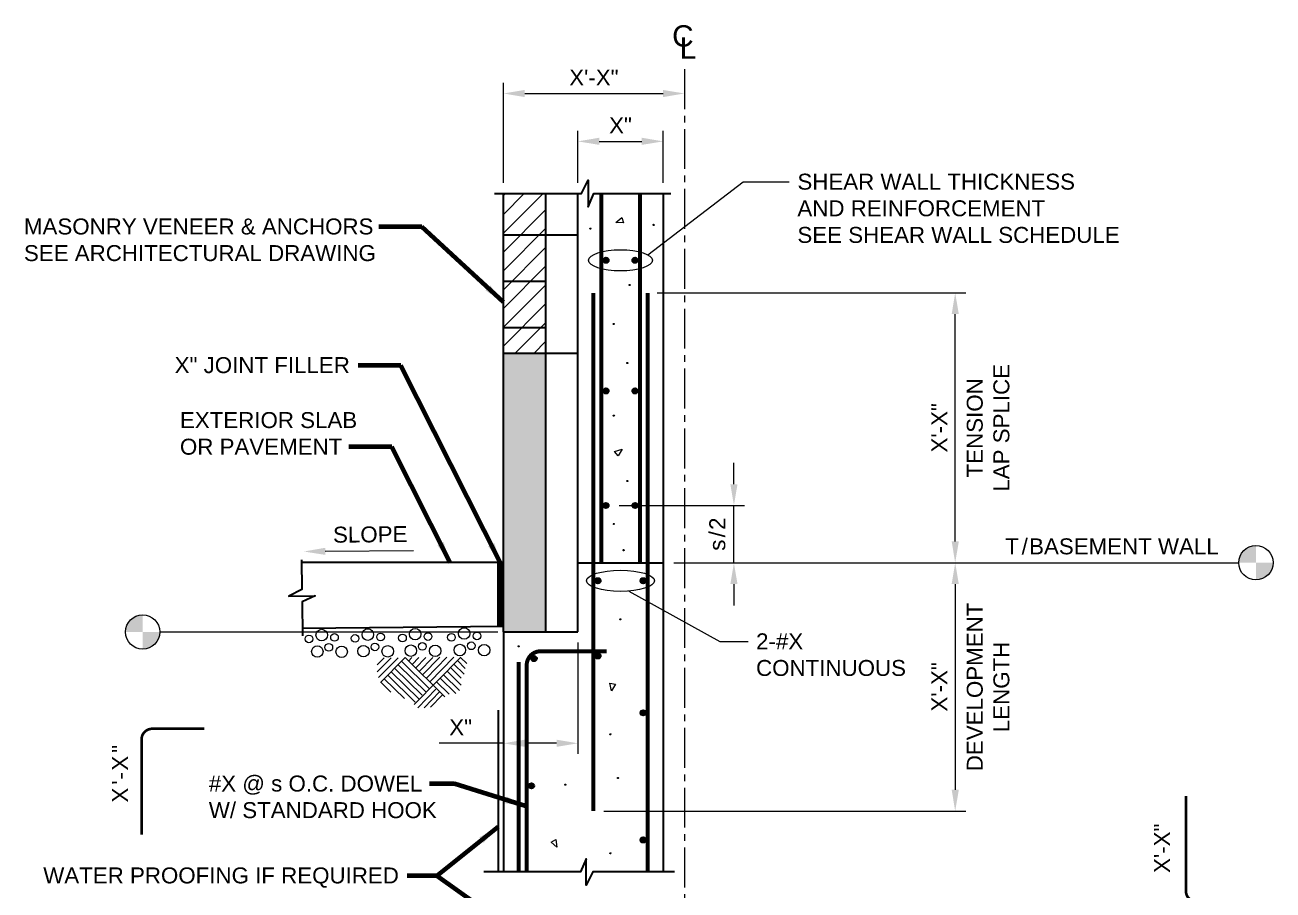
# Model space of a CAD drawing. Header units: inches. Extents: x -1659 to -1524, y 1382 to 1546.
# Drawn here: x -1649.9 to -1532.7, y 1464.3 to 1545.5 of the extents above; entities that cross this region are included whole.
import ezdxf

# ---------------------------------------------------------------- set-up
doc = ezdxf.new("R2010")
doc.units = ezdxf.units.IN
doc.header["$LTSCALE"] = 5
doc.header["$MEASUREMENT"] = 0
for name, pattern in [('CENTER', [2, 1.25, -0.25, 0.25, -0.25]), ('CENTER2', [1.125, 0.75, -0.125, 0.125, -0.125]), ('HIDDEN', [0.375, 0.25, -0.125])]:
    doc.linetypes.add(name, pattern=pattern)
for name, color, linetype, lineweight in [('S-ANNO-DIMS', 1, 'Continuous', 20), ('S-ANNO-TEXT', 7, 'Continuous', 20), ('S-DETL', 3, 'Continuous', 30), ('S-DETL-PATT', 7, 'Continuous', 15), ('S-GRID', 9, 'CENTER', 20)]:
    doc.layers.add(name, color=color, linetype=linetype, lineweight=lineweight)
doc.styles.add('Romans', font='arial.ttf')
doc.dimstyles.get("Standard").update_dxf_attribs({"dimtxt": 0.18, "dimasz": 0.18, "dimexe": 0.18, "dimexo": 0.0625, "dimgap": 0.09, "dimtad": 0, "dimtih": 1, "dimtoh": 1, "dimdec": 4, "dimzin": 0, "dimdsep": 46, "dimtxsty": 'Standard', "dimcen": 0.09, "dimadec": 0, "dimazin": 0, "dimtfac": 1, "dimtdec": 4, "dimtofl": 0, "dimtmove": 0, "dimatfit": 3, "dimfxl": 1, "dimtolj": 1, "dimtzin": 0, "dimarcsym": 0})

# ---------------------------------------------------------------- blocks, each defined once
blk = doc.blocks.new('*D4')
at = {"layer": 'Defpoints', "color": 0, "transparency": 16777216}
for p in [(-1597.95, 1488.51), (-1597.95, 1478.05), (-1604.95, 1465.97)]:
    blk.add_point(p, dxfattribs=at)
at = {"layer": 'S-ANNO-DIMS', "transparency": 16777216}
for p, q in [((-1597.95, 1487.51), (-1597.95, 1477.05)), ((-1604.95, 1478.05), (-1610.99, 1478.05)), ((-1599.95, 1478.05), (-1602.95, 1478.05))]:
    blk.add_line(p, q, dxfattribs=at)
for points in [[(-1602.95, 1478.39), (-1602.95, 1477.72), (-1604.95, 1478.05)], [(-1599.95, 1478.39), (-1599.95, 1477.72), (-1597.95, 1478.05)]]:
    blk.add_solid(points, dxfattribs=at)
at = {"layer": 'S-ANNO-DIMS', "transparency": 16777216, "insert": (-1608.97, 1479.55), "char_height": 1.5, "attachment_point": 5, "style": 'Romans'}
blk.add_mtext('\\A1;X"', dxfattribs=at)
blk = doc.blocks.new('*D7')
at = {"layer": 'Defpoints', "color": 0, "transparency": 16777216}
for p in [(-1587.95, 1539.1), (-1587.95, 1534.55), (-1604.95, 1529.7)]:
    blk.add_point(p, dxfattribs=at)
at = {"layer": 'S-ANNO-DIMS', "transparency": 16777216}
for p, q in [((-1604.95, 1530.7), (-1604.95, 1540.1)), ((-1602.95, 1539.1), (-1589.95, 1539.1))]:
    blk.add_line(p, q, dxfattribs=at)
for points in [[(-1602.95, 1539.43), (-1602.95, 1538.76), (-1604.95, 1539.1)], [(-1589.95, 1539.43), (-1589.95, 1538.76), (-1587.95, 1539.1)]]:
    blk.add_solid(points, dxfattribs=at)
at = {"layer": 'S-ANNO-DIMS', "transparency": 16777216, "insert": (-1596.45, 1540.6), "char_height": 1.5, "attachment_point": 5, "style": 'Romans'}
blk.add_mtext('\\A1;X\'-X"', dxfattribs=at)
blk = doc.blocks.new('*D8')
at = {"layer": 'Defpoints', "color": 0, "transparency": 16777216}
for p in [(-1589.95, 1534.6), (-1597.95, 1529.7), (-1589.95, 1529.7)]:
    blk.add_point(p, dxfattribs=at)
at = {"layer": 'S-ANNO-DIMS', "transparency": 16777216}
for p, q in [((-1597.95, 1530.7), (-1597.95, 1535.6)), ((-1589.95, 1530.7), (-1589.95, 1535.6)), ((-1595.95, 1534.6), (-1591.95, 1534.6))]:
    blk.add_line(p, q, dxfattribs=at)
for points in [[(-1595.95, 1534.94), (-1595.95, 1534.27), (-1597.95, 1534.6)], [(-1591.95, 1534.94), (-1591.95, 1534.27), (-1589.95, 1534.6)]]:
    blk.add_solid(points, dxfattribs=at)
at = {"layer": 'S-ANNO-DIMS', "transparency": 16777216, "insert": (-1593.95, 1536.1), "char_height": 1.5, "attachment_point": 5, "style": 'Romans'}
blk.add_mtext('\\A1;X"', dxfattribs=at)
blk = doc.blocks.new('*D9')
at = {"layer": 'Defpoints', "color": 0, "transparency": 16777216}
for p in [(-1589.95, 1495.01), (-1596.51, 1471.68), (-1562.51, 1471.68)]:
    blk.add_point(p, dxfattribs=at)
at = {"layer": 'S-ANNO-DIMS', "transparency": 16777216}
for p, q in [((-1588.95, 1495.01), (-1561.51, 1495.01)), ((-1562.51, 1493.01), (-1562.51, 1473.68)), ((-1595.51, 1471.68), (-1561.51, 1471.68))]:
    blk.add_line(p, q, dxfattribs=at)
for points in [[(-1562.84, 1493.01), (-1562.17, 1493.01), (-1562.51, 1495.01)], [(-1562.84, 1473.68), (-1562.17, 1473.68), (-1562.51, 1471.68)]]:
    blk.add_solid(points, dxfattribs=at)
at = {"layer": 'S-ANNO-DIMS', "transparency": 16777216, "insert": (-1564.01, 1483.35), "char_height": 1.5, "attachment_point": 5, "rotation": 90, "style": 'Romans'}
blk.add_mtext('\\A1;X\'-X"', dxfattribs=at)
blk = doc.blocks.new('*D1')
at = {"layer": 'Defpoints', "color": 0, "transparency": 16777216}
for p in [(-1591.51, 1520.37), (-1562.51, 1520.37), (-1589.95, 1495.01)]:
    blk.add_point(p, dxfattribs=at)
at = {"layer": 'S-ANNO-DIMS', "transparency": 16777216}
for p, q in [((-1590.51, 1520.37), (-1561.51, 1520.37)), ((-1562.51, 1497.01), (-1562.51, 1518.37)), ((-1588.95, 1495.01), (-1561.51, 1495.01))]:
    blk.add_line(p, q, dxfattribs=at)
for points in [[(-1562.84, 1518.37), (-1562.17, 1518.37), (-1562.51, 1520.37)], [(-1562.84, 1497.01), (-1562.17, 1497.01), (-1562.51, 1495.01)]]:
    blk.add_solid(points, dxfattribs=at)
at = {"layer": 'S-ANNO-DIMS', "transparency": 16777216, "insert": (-1564.01, 1507.69), "char_height": 1.5, "attachment_point": 5, "rotation": 90, "style": 'Romans'}
blk.add_mtext('\\A1;X\'-X"', dxfattribs=at)
blk = doc.blocks.new('*D2')
at = {"layer": 'Defpoints', "color": 0, "transparency": 16777216}
for p in [(-1595.07, 1500.39), (-1583.3, 1500.39), (-1589.95, 1495.01)]:
    blk.add_point(p, dxfattribs=at)
at = {"layer": 'S-ANNO-DIMS', "transparency": 16777216}
for p, q in [((-1583.3, 1502.39), (-1583.3, 1504.39)), ((-1594.07, 1500.39), (-1582.3, 1500.39)), ((-1583.3, 1495.01), (-1583.3, 1500.39)), ((-1588.95, 1495.01), (-1582.3, 1495.01)), ((-1583.3, 1493.01), (-1583.3, 1491.01))]:
    blk.add_line(p, q, dxfattribs=at)
for points in [[(-1583.63, 1502.39), (-1582.96, 1502.39), (-1583.3, 1500.39)], [(-1583.63, 1493.01), (-1582.96, 1493.01), (-1583.3, 1495.01)]]:
    blk.add_solid(points, dxfattribs=at)
at = {"layer": 'S-ANNO-DIMS', "transparency": 16777216, "insert": (-1584.85, 1497.7), "char_height": 1.5, "attachment_point": 5, "rotation": 90, "style": 'Romans'}
blk.add_mtext('\\A1;{\\T1.2;s/}2', dxfattribs=at)

msp = doc.modelspace()

# ---------------------------------------------------------------- hatches: boundary and pattern name
at = {"layer": 'S-ANNO-TEXT'}
h = msp.add_hatch(color=256, dxfattribs=at)
h.dxf.hatch_style = 1
h.paths.add_polyline_path([(-1534.2647565, 1496.6262546, 0.4142135624), (-1535.8783306, 1495.0126804), (-1534.2647565, 1495.0126804)])
h = msp.add_hatch(color=256, dxfattribs=at)
h.dxf.hatch_style = 1
h.paths.add_polyline_path([(-1532.6507932, 1495.0114067), (-1534.2643674, 1495.0114067), (-1534.2643674, 1493.3978325, 0.4142135624)])
h = msp.add_hatch(color=256, dxfattribs=at)
h.dxf.hatch_style = 1
h.paths.add_polyline_path([(-1638.8449145, 1490.1262546, 0.4142135624), (-1640.4584887, 1488.5126804), (-1638.8449145, 1488.5126804)])
h = msp.add_hatch(color=256, dxfattribs=at)
h.dxf.hatch_style = 1
h.paths.add_polyline_path([(-1637.2309512, 1488.5114067), (-1638.8445254, 1488.5114067), (-1638.8445254, 1486.8978325, 0.4142135624)])
at = {"layer": 'S-DETL'}
h = msp.add_hatch(color=256, dxfattribs=at)
h.dxf.hatch_style = 1
h.paths.add_polyline_path([(-1595.5685035, 1523.4250537, 1), (-1595.0685035, 1523.4250537, 1)])
h = msp.add_hatch(color=256, dxfattribs=at)
h.dxf.hatch_style = 1
h.paths.add_polyline_path([(-1592.3357219, 1523.4250537, -1), (-1592.8357219, 1523.4250537, -1)])
h = msp.add_hatch(color=256, dxfattribs=at)
h.dxf.hatch_style = 1
h.paths.add_polyline_path([(-1595.5685035, 1511.1533734, 1), (-1595.0685035, 1511.1533734, 1)])
h = msp.add_hatch(color=256, dxfattribs=at)
h.dxf.hatch_style = 1
h.paths.add_polyline_path([(-1592.3357219, 1511.1533734, -1), (-1592.8357219, 1511.1533734, -1)])
h = msp.add_hatch(color=256, dxfattribs=at)
h.dxf.hatch_style = 1
h.paths.add_polyline_path([(-1595.5685035, 1500.3929114, 1), (-1595.0685035, 1500.3929114, 1)])
h = msp.add_hatch(color=256, dxfattribs=at)
h.dxf.hatch_style = 1
h.paths.add_polyline_path([(-1592.3357219, 1500.3929114, -1), (-1592.8357219, 1500.3929114, -1)])
h = msp.add_hatch(color=256, dxfattribs=at)
h.dxf.hatch_style = 1
h.paths.add_polyline_path([(-1596.3271127, 1493.3187818, 1), (-1595.8271127, 1493.3187818, 1)])
h = msp.add_hatch(color=256, dxfattribs=at)
h.dxf.hatch_style = 1
h.paths.add_polyline_path([(-1592.0771127, 1493.3187818, 1), (-1591.5771127, 1493.3187818, 1)])
h = msp.add_hatch(color=256, dxfattribs=at)
h.dxf.hatch_style = 1
h.paths.add_polyline_path([(-1602.32083, 1486.0049838, 1), (-1601.82083, 1486.0049838, 1)])
h = msp.add_hatch(color=256, dxfattribs=at)
h.dxf.hatch_style = 1
h.paths.add_polyline_path([(-1596.3271127, 1486.2613717, 1), (-1595.8271127, 1486.2613717, 1)])
h = msp.add_hatch(color=256, dxfattribs=at)
h.dxf.hatch_style = 1
h.paths.add_polyline_path([(-1592.0771127, 1480.9164982, 1), (-1591.5771127, 1480.9164982, 1)])
h = msp.add_hatch(color=256, dxfattribs=at)
h.dxf.hatch_style = 1
h.paths.add_polyline_path([(-1602.0731112, 1474.0560442, -1), (-1602.5731112, 1474.0560442, -1)])
h = msp.add_hatch(color=256, dxfattribs=at)
h.dxf.hatch_style = 1
h.paths.add_polyline_path([(-1592.0771127, 1468.9746482, 1), (-1591.5771127, 1468.9746482, 1)])
at = {"layer": 'S-DETL-PATT'}
h = msp.add_hatch(dxfattribs=at)
h.set_pattern_fill('ANSI31', color=256, scale=10)
h.set_pattern_definition([(45, (-2156.5393, 2245.4062), (-0.8838835, 0.8838835), [])])
h.paths.add_polyline_path([(-1604.9521127, 1514.6825448), (-1600.9521127, 1514.6825448), (-1600.9521127, 1529.7011744), (-1604.9521127, 1529.7011744)])
h = msp.add_hatch(dxfattribs=at)
h.set_pattern_fill('AR-SAND', color=256, scale=0.25)
h.set_pattern_definition([(37.5, (-2736.48157, 2258.21802), (-0.01574834, 0.48170594), [0, -0.38, 0, -0.425, 0, -0.40625]), (7.5, (-2736.4816, 2258.218), (0.44244418, 0.70553652), [0, -0.205, 0, -0.3425, 0, -0.13125]), (327.5, (-2736.78907, 2258.21802), (0.77853547, 0.00141476), [0, -0.125, 0, -0.45, 0, -0.5875]), (317.5, (-2736.7891, 2258.218), (0.75153165, 0.2194189), [0, -0.0625, 0, -0.295, 0, -0.3375])])
h.paths.add_polyline_path([(-1600.9521127, 1514.6825448), (-1604.9521127, 1514.6825448), (-1604.9521127, 1488.5126804), (-1600.9521127, 1488.5126804)])

# ---------------------------------------------------------------- linework, layer by layer
at = {"layer": 'S-ANNO-TEXT'}
for p, q in [((-1588.9521127, 1495.0126804), (-1535.8783306, 1495.0126804)), ((-1637.2313404, 1488.5126804), (-1605.4781835, 1488.5126804))]:
    msp.add_line(p, q, dxfattribs=at)
for points in [[(-1591.3730566, 1523.932519), (-1582.4314504, 1530.7877889), (-1578.1097708, 1530.7877889)], [(-1621.6939406, 1496.0861839), (-1613.4125749, 1496.1626729)], [(-1593.1609337, 1492.3561992), (-1584.6106653, 1487.6040821), (-1581.9671842, 1487.603792)]]:
    msp.add_lwpolyline(points, dxfattribs=at)
for centre in [(-1534.2647565, 1495.0126804), (-1638.8449145, 1488.5126804)]:
    msp.add_circle(centre, 1.6135741, dxfattribs=at)
for centre, major_axis, ratio in [((-1593.9521127, 1523.4250537), (-3, 0), 0.3311416948), ((-1593.9521127, 1493.3187818), (-3.2, 0), 0.3104453389)]:
    msp.add_ellipse(centre, major_axis=major_axis, ratio=ratio, dxfattribs=at)
msp.add_solid([(-1621.690862, 1495.7528648), (-1623.6938553, 1496.0677122), (-1621.6970193, 1496.4195031)], dxfattribs=at)
at = {"layer": 'S-DETL', "linetype": 'Continuous'}
for p, q in [((-1604.9521127, 1488.5126804), (-1604.9521127, 1529.7011744)), ((-1600.9521127, 1488.5126804), (-1600.9521127, 1529.7011744)), ((-1597.9521127, 1488.5126804), (-1597.9521127, 1529.7011744)), ((-1593.365538, 1529.7011744), (-1592.865538, 1529.7011744)), ((-1589.9521127, 1529.7011744), (-1589.9521127, 1465.9666313)), ((-1597.9521127, 1525.8016919), (-1604.9521127, 1525.8016919)), ((-1600.9521127, 1521.438976), (-1604.9521127, 1521.438976)), ((-1600.9521127, 1517.0762601), (-1604.9521127, 1517.0762601)), ((-1597.9521127, 1514.6825448), (-1604.9521127, 1514.6825448)), ((-1604.9521127, 1495.0253734), (-1623.9072961, 1495.0253734)), ((-1605.4521127, 1489.0253734), (-1605.4521127, 1495.0253734)), ((-1605.3271127, 1489.0253734), (-1605.3271127, 1494.9486823)), ((-1605.2021127, 1489.0253734), (-1605.2021127, 1494.9368182)), ((-1605.0771127, 1489.0253734), (-1605.0771127, 1494.9486823)), ((-1597.9521127, 1495.0126804), (-1589.9521127, 1495.0126804)), ((-1604.893571, 1489.0256587), (-1623.8478535, 1488.84086)), ((-1604.9521127, 1488.5126804), (-1604.9521127, 1465.9666313)), ((-1604.9521127, 1488.5126804), (-1604.9521127, 1465.9666313)), ((-1604.9521127, 1488.5126804), (-1597.9521127, 1488.5126804)), ((-1605.4521127, 1481.1618184), (-1605.4521127, 1465.9666313))]:
    msp.add_line(p, q, dxfattribs=at)
at = {"layer": 'S-DETL'}
msp.add_line((-1601.9521127, 1525.8016919), (-1604.9521127, 1525.8016919), dxfattribs=at)
at = {"layer": 'S-DETL', "linetype": 'Continuous'}
for points in [[(-1605.783005, 1529.7011744), (-1597.6172812, 1529.7011744), (-1596.9950963, 1530.9455442), (-1596.9950963, 1528.4568046), (-1596.4482345, 1529.7011744), (-1589.2362151, 1529.7011744)], [(-1623.9107343, 1495.2903601), (-1623.8835931, 1492.5065652), (-1625.1218379, 1491.8722782), (-1622.6332166, 1491.8965416), (-1623.8721958, 1491.3375741), (-1623.8410455, 1488.1425836)], [(-1588.8943527, 1465.9666313), (-1596.5455069, 1465.9666313), (-1597.1676918, 1464.7222615), (-1597.1676918, 1467.2110011), (-1597.7145537, 1465.9666313), (-1606.8011083, 1465.9666313)]]:
    msp.add_lwpolyline(points, dxfattribs=at)
at = {"layer": 'S-DETL', "const_width": 0.375}
for points in [[(-1595.7646127, 1529.7011744), (-1595.7646127, 1495.0126804)], [(-1592.1269628, 1529.7011744), (-1592.1269628, 1495.0126804)], [(-1596.5146127, 1471.6794913), (-1596.5146127, 1520.3397397)], [(-1591.3896127, 1520.3397397), (-1591.3896127, 1465.9400779)], [(-1603.5146127, 1465.9666313), (-1603.5146127, 1485.6988717)]]:
    msp.add_lwpolyline(points, dxfattribs=at)
msp.add_lwpolyline([(-1602.757831, 1465.9666313), (-1602.7645052, 1485.3859206, -0.4143142295), (-1601.4520052, 1486.6988717), (-1595.25452, 1486.6988717)], format="xyb", dxfattribs=at)
at = {"layer": 'S-DETL', "lineweight": 25, "const_width": 0.25}
for points in [[(-1638.9450225, 1469.4825455), (-1638.9450225, 1478.4167113, -0.4142135624), (-1637.9450225, 1479.4167113), (-1633.0328246, 1479.4167113)], [(-1540.8345677, 1473.1029055), (-1540.8345677, 1464.1687397, 0.4142135624), (-1539.8345677, 1463.1687397), (-1534.9223698, 1463.1687397)]]:
    msp.add_lwpolyline(points, format="xyb", dxfattribs=at)
at = {"layer": 'S-DETL'}
for centre in [(-1595.3185035, 1523.4250537), (-1592.5857219, 1523.4250537), (-1595.3185035, 1511.1533734), (-1592.5857219, 1511.1533734), (-1595.3185035, 1500.3929114), (-1592.5857219, 1500.3929114), (-1596.0771127, 1493.3187818), (-1591.8271127, 1493.3187818), (-1602.07083, 1486.0049838), (-1596.0771127, 1486.2613717), (-1591.8271127, 1480.9164982), (-1602.3231112, 1474.0560442), (-1591.8271127, 1468.9746482)]:
    msp.add_circle(centre, 0.25, dxfattribs=at)
at = {"layer": 'S-DETL', "linetype": 'Continuous'}
msp.add_ellipse((-1605.2021127, 1495.0253734), major_axis=(0.25, 0), ratio=0.3542207071, start_param=3.1415926536, end_param=6.2831853072, dxfattribs=at)
at = {"layer": 'S-DETL-PATT'}
for p, q in [((-1616.8104692, 1485.4172276), (-1616.1614007, 1486.0790771)), ((-1616.8040786, 1484.7617686), (-1615.5059417, 1486.0854676)), ((-1616.6881578, 1484.2179967), (-1614.8504828, 1486.0918581)), ((-1616.4922798, 1483.7557564), (-1614.1950238, 1486.0982487)), ((-1614.519558, 1485.7673239), (-1611.8846441, 1483.1832932)), ((-1614.1950238, 1486.0982487), (-1610.4412367, 1482.4169515)), ((-1613.864099, 1485.7737144), (-1613.5395648, 1486.1046392)), ((-1613.5331743, 1485.4491802), (-1612.8841058, 1486.1110297)), ((-1613.3215704, 1481.6930988), (-1608.951352, 1486.1493729)), ((-1613.2022495, 1485.124646), (-1612.2286469, 1486.1174203)), ((-1612.8713248, 1484.8001118), (-1611.5731879, 1486.1238108)), ((-1612.5404, 1484.4755776), (-1610.9177289, 1486.1302013)), ((-1612.2094753, 1484.1510433), (-1610.2622699, 1486.1365919)), ((-1611.8785505, 1483.8265091), (-1609.606811, 1486.1429824)), ((-1609.2758862, 1485.8184482), (-1608.5309828, 1485.0879216)), ((-1608.9831563, 1486.1169423), (-1608.3931753, 1485.5383464)), ((-1615.8176949, 1484.4436249), (-1613.2344217, 1481.9102295)), ((-1615.4931607, 1484.7745496), (-1612.8926712, 1482.2242786)), ((-1615.1686264, 1485.1054744), (-1612.5853533, 1482.5720791)), ((-1614.8440922, 1485.4363992), (-1612.191962, 1482.8354845)), ((-1610.5740231, 1484.4947491), (-1609.071724, 1483.0214611)), ((-1610.2494889, 1484.8256739), (-1608.9257898, 1483.527537)), ((-1609.9249546, 1485.1565987), (-1608.9321804, 1484.182996)), ((-1609.6004204, 1485.4875234), (-1608.6489538, 1484.5544225)), ((-1616.4667633, 1483.7817754), (-1615.5187632, 1482.8520822)), ((-1616.1422291, 1484.1127001), (-1614.2474945, 1482.2545469)), ((-1611.2230915, 1483.8328996), (-1610.0478536, 1482.6803487)), ((-1610.8985573, 1484.1638244), (-1609.4306908, 1482.724296)), ((-1613.0070015, 1481.3845965), (-1611.2851365, 1483.1403674)), ((-1612.4103425, 1481.390116), (-1610.9416953, 1482.8876829)), ((-1611.797146, 1481.4475393), (-1610.6998795, 1482.5664124))]:
    msp.add_line(p, q, dxfattribs=at)
at = {"layer": 'S-DETL-PATT', "flags": 128}
for points in [[(-1593.6590952, 1526.9501052), (-1594.3914851, 1526.9813832), (-1593.8356429, 1527.4500252)], [(-1594.5023574, 1505.4604823), (-1593.8034383, 1505.6815826), (-1594.1654742, 1505.051094)], [(-1594.4187695, 1483.5985163), (-1594.812052, 1482.9798871), (-1594.9399868, 1483.6955815)], [(-1600.0193907, 1469.02214), (-1599.9230154, 1468.2954454), (-1600.4810587, 1468.7614642)]]:
    msp.add_lwpolyline(points, close=True, dxfattribs=at)
for points in [[(-1590.8289833, 1526.7082524, -1), (-1590.8469872, 1526.8103572, -1)], [(-1596.7620146, 1526.3552976, -1), (-1596.7800184, 1526.4574024, -1)], [(-1593.089188, 1521.060981, -1), (-1593.1071918, 1521.1630859, -1)], [(-1594.5724431, 1517.3902554, -1), (-1594.590447, 1517.4923603, -1)], [(-1593.3010823, 1513.7195299, -1), (-1593.3190862, 1513.8216348, -1)], [(-1594.5724431, 1508.7781681, -1), (-1594.590447, 1508.880273, -1)], [(-1593.3010823, 1502.6367617, -1), (-1593.3190862, 1502.7388666, -1)], [(-1594.5724431, 1498.6130813, -1), (-1594.590447, 1498.7151862, -1)], [(-1593.6542378, 1496.1424004, -1), (-1593.6722417, 1496.2445053, -1)], [(-1593.9481087, 1489.6466059, -1), (-1593.9661126, 1489.7487108, -1)], [(-1603.5146947, 1487.1143086, -1), (-1603.5326985, 1487.2164134, -1)], [(-1594.8839763, 1478.8420437, -1), (-1594.9019802, 1478.9441486, -1)], [(-1599.1285962, 1474.1049367, -1), (-1599.1466, 1474.2070416, -1)], [(-1594.1765406, 1474.7412633, -1), (-1594.1945444, 1474.8433681, -1)], [(-1594.8839763, 1467.6709505, -1), (-1594.9019802, 1467.7730554, -1)]]:
    msp.add_lwpolyline(points, format="xyb", close=True, dxfattribs=at)
at = {"layer": 'S-DETL-PATT'}
for centre, radius in [((-1623.2166508, 1487.8586624), 0.3599856), ((-1622.0210877, 1488.2185089), 0.5399784), ((-1620.8198672, 1487.9980937), 0.3599856), ((-1618.8878904, 1487.9008665), 0.3599856), ((-1617.6923273, 1488.260713), 0.5399784), ((-1616.4911068, 1488.0402978), 0.3599856), ((-1614.4343749, 1487.944287), 0.3599856), ((-1613.2388117, 1488.3041335), 0.5399784), ((-1612.0375912, 1488.0837183), 0.3599856), ((-1609.833768, 1488.0036412), 0.3599856), ((-1608.6382049, 1488.3634877), 0.5399784), ((-1607.4369844, 1488.1430725), 0.3599856), ((-1622.4315915, 1486.667245), 0.5399784), ((-1621.3524573, 1487.0645816), 0.3599856), ((-1620.1491647, 1486.6508727), 0.5399784), ((-1618.1028311, 1486.7094491), 0.5399784), ((-1617.0236969, 1487.1067858), 0.3599856), ((-1615.8204043, 1486.6930768), 0.5399784), ((-1613.6493156, 1486.7528696), 0.5399784), ((-1612.5701813, 1487.1502062), 0.3599856), ((-1611.3668888, 1486.7364973), 0.5399784), ((-1609.0487087, 1486.8122238), 0.5399784), ((-1607.9695745, 1487.2095604), 0.3599856), ((-1606.7662819, 1486.7958515), 0.5399784)]:
    msp.add_circle(centre, radius, dxfattribs=at)
at = {"layer": 'S-GRID', "linetype": 'CENTER2'}
msp.add_line((-1587.9521127, 1541.3817354), (-1587.9521127, 1414.8291641), dxfattribs=at)

# ---------------------------------------------------------------- texts
at = {"layer": 'S-ANNO-DIMS', "char_height": 1.499999989, "attachment_point": 2, "rotation": 90, "style": 'Romans'}
for s, insert in [('\\A1;TENSION\\PLAP SPLICE', (-1561.4239902, 1507.6894867)), ('\\A1;DEVELOPMENT\\PLENGTH', (-1561.4239902, 1483.3460859))]:
    msp.add_mtext(s, dxfattribs=dict(at, insert=insert))
at = {"layer": 'S-ANNO-TEXT', "linetype": 'HIDDEN', "style": 'Romans'}
for s, p in [('C', (-1589.1005599, 1543.5063422)), ('L', (-1588.3971171, 1542.3817354))]:
    msp.add_text(s, height=2, dxfattribs=at).set_placement(p)
at = {"layer": 'S-ANNO-TEXT', "style": 'Romans'}
for s, insert, char_height, attachment_point in [('\\A1;SHEAR WALL THICKNESS \\PAND REINFORCEMENT \\PSEE SHEAR WALL SCHEDULE', (-1577.3336794, 1531.5638803), 1.499999989, 1), ('\\A1;MASONRY VENEER & ANCHORS\\PSEE ARCHITECTURAL DRAWING', (-1649.9940939, 1527.3545915), 1.499999989, 1), ('\\A1;X" JOINT FILLER', (-1619.3760176, 1514.3284987), 1.499999989, 3), ('\\A1;EXTERIOR SLAB\\POR PAVEMENT', (-1635.3396623, 1509.1663889), 1.499999989, 1), ('\\A1;2-#X\\PCONTINUOUS', (-1581.2171842, 1488.3798834), 1.49999999, 1), ('\\A1;#X @ s O.C. DOWEL\\PW/ STANDARD HOOK', (-1632.6279294, 1475.0212028), 1.499999989, 1), ('\\A1;WATER PROOFING IF REQUIRED', (-1614.7721996, 1466.3881878), 1.499999989, 3)]:
    msp.add_mtext(s, dxfattribs=dict(at, insert=insert, char_height=char_height, attachment_point=attachment_point))
at = {"layer": 'S-ANNO-TEXT', "attachment_point": 1, "style": 'Romans'}
for s, insert, char_height, rotation in [('\\A1;SLOPE', (-1620.9652353, 1498.3951955), 1.49999999, 0.529184506), ('\\A1;{\\T1.2;X\'-X"}', (-1641.711433, 1472.4853874), 1.499999989, 90), ('\\A1;X\'-X"', (-1543.8345677, 1465.8709863), 1.49999999, 90)]:
    msp.add_mtext(s, dxfattribs=dict(at, insert=insert, char_height=char_height, rotation=rotation))
at = {"layer": 'S-ANNO-TEXT', "insert": (-1557.8009089, 1497.3036081), "char_height": 1.499999989, "attachment_point": 1, "line_spacing_factor": 1.2, "style": 'Romans'}
msp.add_mtext('\\A1;{\\T1.2;T/}BASEMENT WALL ', dxfattribs=at)

# ---------------------------------------------------------------- dimensions: what is measured, and where the dimension line sits
at = {"layer": 'S-ANNO-DIMS'}
for base, p1, p2, text, override, picture, middle in [((-1587.9521127, 1539.0978468), (-1604.9521127, 1529.7011744), (-1587.9521127, 1534.5539772), 'X\'-X"', {"dimscale": 16, "dimtxt": 0.09375, "dimasz": 0.125, "dimexe": 0.0625, "dimgap": 0.0625, "dimtih": 0, "dimtoh": 0, "dimdec": 5, "dimlfac": 1, "dimrnd": 0.03125, "dimzin": 7, "dimlunit": 4, "dimtxsty": 'Romans', "dimcen": 0.125, "dimse2": 1, "dimclrd": 256, "dimclre": 256, "dimclrt": 256, "dimadec": 4, "dimtdec": 5, "dimtofl": 1, "dimtvp": 1, "dimfrac": 2, "dimtzin": 3, "dimlwd": 65535, "dimlwe": 65535}, '*D7', (-1596.4521127, 1539.0978468)), ((-1589.9521127, 1534.6029059), (-1597.9521127, 1529.7011744), (-1589.9521127, 1529.7011744), 'X"', {"dimscale": 16, "dimtxt": 0.09375, "dimasz": 0.125, "dimexe": 0.0625, "dimgap": 0.0625, "dimtih": 0, "dimtoh": 0, "dimdec": 5, "dimlfac": 1, "dimrnd": 0.03125, "dimzin": 7, "dimlunit": 4, "dimtxsty": 'Romans', "dimcen": 0.125, "dimse2": 0, "dimclrd": 256, "dimclre": 256, "dimclrt": 256, "dimadec": 4, "dimtdec": 5, "dimtofl": 1, "dimtvp": 1, "dimfrac": 2, "dimtzin": 3, "dimlwd": 65535, "dimlwe": 65535}, '*D8', (-1593.9521127, 1534.6029059)), ((-1597.9521127, 1478.0533659), (-1604.9521127, 1465.9666313), (-1597.9521127, 1488.5126804), 'X"', {"dimscale": 16, "dimtxt": 0.09375, "dimasz": 0.125, "dimexe": 0.0625, "dimgap": 0.0625, "dimtih": 0, "dimtoh": 0, "dimdec": 5, "dimlfac": 1, "dimrnd": 0.03125, "dimzin": 7, "dimlunit": 4, "dimtxsty": 'Romans', "dimcen": 0.125, "dimse1": 1, "dimclrd": 256, "dimclre": 256, "dimclrt": 256, "dimadec": 4, "dimtdec": 5, "dimtofl": 1, "dimtvp": 1, "dimfrac": 2, "dimtzin": 3, "dimlwd": 65535, "dimlwe": 65535}, '*D4', (-1608.9691659, 1478.0533659))]:
    dim = msp.add_linear_dim(base=base, p1=p1, p2=p2, text=text, dimstyle='Standard', override=override, dxfattribs=at)
    dim.commit()
    dim.dimension.update_dxf_attribs({"geometry": picture, "text_midpoint": middle, "dimtype": 128})
for base, p2, text, picture, middle in [((-1562.5073235, 1520.366293), (-1591.5052764, 1520.366293), 'X\'-X"', '*D1', (-1562.5073235, 1507.6894867)), ((-1583.2965875, 1500.3929114), (-1595.0685035, 1500.3929114), '{\\T1.2;s/}2', '*D2', (-1583.2965875, 1497.7027959)), ((-1562.5073235, 1471.6794913), (-1596.5146127, 1471.6794913), 'X\'-X"', '*D9', (-1562.5073235, 1483.3460859))]:
    dim = msp.add_linear_dim(base=base, p1=(-1589.9521127, 1495.0126804), p2=p2, angle=90, text=text, dimstyle='Standard', override={"dimscale": 16, "dimtxt": 0.09375, "dimasz": 0.125, "dimexe": 0.0625, "dimgap": 0.0625, "dimtih": 0, "dimtoh": 0, "dimdec": 5, "dimlfac": 1, "dimrnd": 0.03125, "dimzin": 7, "dimlunit": 4, "dimtxsty": 'Romans', "dimcen": 0.125, "dimclrd": 256, "dimclre": 256, "dimclrt": 256, "dimadec": 4, "dimtdec": 5, "dimtofl": 1, "dimtvp": 1, "dimfrac": 2, "dimtzin": 3, "dimlwd": 65535, "dimlwe": 65535}, dxfattribs=at)
    dim.commit()
    dim.dimension.update_dxf_attribs({"geometry": picture, "text_midpoint": middle, "dimtype": 128})

# ---------------------------------------------------------------- leaders
at = {"layer": 'S-ANNO-TEXT'}
for points in [[(-1604.9521127, 1519.4828552), (-1612.6215913, 1526.5779885), (-1616.6472319, 1526.5779885)], [(-1605.2021127, 1494.9368182), (-1614.573774, 1513.5518958), (-1618.5994146, 1513.5518958)], [(-1609.9629135, 1495.0253734), (-1615.4400042, 1505.9046044), (-1619.4656448, 1505.9046044)], [(-1602.8418753, 1472.1370511), (-1609.5494781, 1474.2451114), (-1611.8893552, 1474.2451114)], [(-1605.4521127, 1470.2067012), (-1611.2218939, 1465.6115848), (-1613.9955966, 1465.6115848)], [(-1605.4521127, 1461.4943765), (-1611.2218939, 1465.6115848), (-1613.9955966, 1465.6115848)]]:
    msp.add_leader(points, dimstyle='Standard', override={"dimscale": 16, "dimtxt": 0.09375, "dimasz": 0.125, "dimexe": 0.0625, "dimgap": 0.0625, "dimtad": 0, "dimtih": 0, "dimtoh": 0, "dimdec": 5, "dimlfac": 16, "dimrnd": 0.03125, "dimzin": 7, "dimlunit": 4, "dimtxsty": 'Romans', "dimcen": 0.125, "dimclrd": 256, "dimclre": 256, "dimclrt": 256, "dimadec": 4, "dimtdec": 5, "dimtofl": 1, "dimtvp": 1, "dimfrac": 2, "dimtzin": 3, "dimlwd": 65535, "dimlwe": 65535}, dxfattribs=at)

doc.saveas('drawing.dxf')
